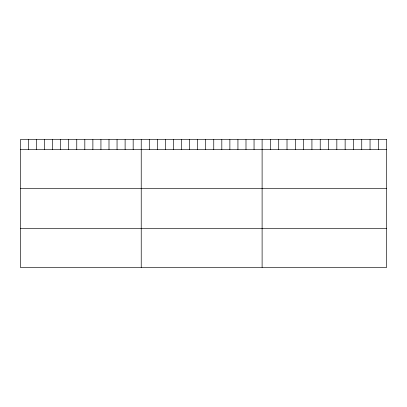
<?xml version="1.0" encoding="UTF-8"?>
<svg xmlns="http://www.w3.org/2000/svg" width="407" height="407" viewBox="0 0 407 407"><rect width="100%" height="100%" fill="white"/><g stroke="black" fill="none" stroke-linecap="round" stroke-linejoin="round"><path stroke-width="0.61" d="M20.35 149.517L386.65 149.517M20.35 188.421L386.65 188.421M20.35 228.505L386.65 228.505M378.347 139.591L378.347 149.517M370.044 139.591L370.044 149.517M361.742 139.591L361.742 149.517M353.439 139.591L353.439 149.517M345.136 139.591L345.136 149.517M336.833 139.591L336.833 149.517M328.53 139.591L328.53 149.517M320.228 139.591L320.228 149.517M311.925 139.591L311.925 149.517M303.622 139.591L303.622 149.517M295.319 139.591L295.319 149.517M287.016 139.591L287.016 149.517M278.714 139.591L278.714 149.517M270.411 139.591L270.411 149.517M262.108 139.591L262.108 267.409M254.049 139.591L254.049 149.517M245.991 139.591L245.991 149.517M237.932 139.591L237.932 149.517M229.874 139.591L229.874 149.517M221.815 139.591L221.815 149.517M213.756 139.591L213.756 149.517M205.698 139.591L205.698 149.517M197.639 139.591L197.639 149.517M189.581 139.591L189.581 149.517M181.522 139.591L181.522 149.517M173.463 139.591L173.463 149.517M165.405 139.591L165.405 149.517M157.346 139.591L157.346 149.517M149.288 139.591L149.288 149.517M141.229 139.591L141.229 267.409M133.17 139.591L133.17 149.517M125.112 139.591L125.112 149.517M117.053 139.591L117.053 149.517M108.995 139.591L108.995 149.517M100.936 139.591L100.936 149.517M92.877 139.591L92.877 149.517M84.819 139.591L84.819 149.517M76.76 139.591L76.76 149.517M68.702 139.591L68.702 149.517M60.643 139.591L60.643 149.517M52.584 139.591L52.584 149.517M44.526 139.591L44.526 149.517M36.467 139.591L36.467 149.517M28.409 139.591L28.409 149.517M386.65 139.591L20.35 139.591L20.35 267.409L386.65 267.409L386.65 139.591"/></g></svg>
